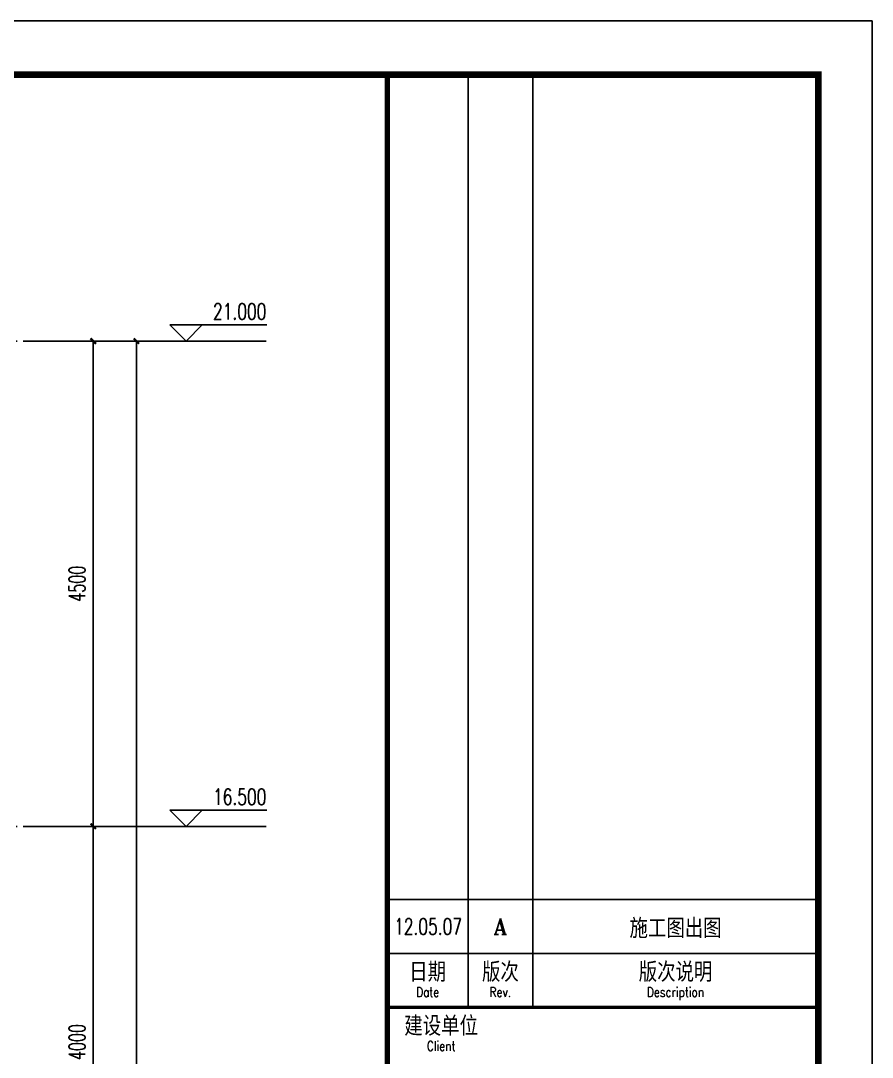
# Model space of a CAD drawing. Extents: x 307762 to 522490, y -326758 to -245675.
# Drawn here: x 341911 to 349812, y -255287 to -245675 of the extents above; entities that cross this region are included whole.
import ezdxf
from ezdxf.enums import TextEntityAlignment as Align

# ---------------------------------------------------------------- set-up
doc = ezdxf.new("R2010")
doc.units = 0
doc.header["$LTSCALE"] = 1000
doc.header["$MEASUREMENT"] = 0
doc.linetypes.add('DOTE', pattern=[2.42, 2, -0.2, 0.02, -0.2])
doc.layers.get('0').update_dxf_attribs({"linetype": 'CONTINUOUS'})
doc.layers.get('Defpoints').update_dxf_attribs({"color": 6, "linetype": 'CONTINUOUS'})
for name, color, linetype in [('DIM_ELEV', 3, 'CONTINUOUS'), ('DOTE', 1, 'DOTE'), ('PUB_DIM', 3, 'CONTINUOUS'), ('PUB_HATCH', 250, 'CONTINUOUS'), ('PUB_TEXT', 7, 'CONTINUOUS'), ('图框', 85, 'CONTINUOUS')]:
    doc.layers.add(name, color=color, linetype=linetype)
doc.styles.add('_TCH_DIM', font='SIMPLEX', dxfattribs={"bigfont": 'GBCBIG'})
doc.styles.add('DIM_FONT', font='SIMPLEX.shx', dxfattribs={"width": 0.65})
doc.styles.add('TKZ1_tjhts.shx', font='tjromant.shx', dxfattribs={"bigfont": 'tjhts.shx'})
doc.styles.add('TKZ2_tjkts.shx', font='tjromant.shx', dxfattribs={"bigfont": 'tjkts.shx'})
doc.dimstyles.new('DIMN50', dxfattribs={"dimscale": 0.5, "dimtxt": 300, "dimasz": 100, "dimexe": 250, "dimexo": 300, "dimgap": 150, "dimtad": 1, "dimdec": 0, "dimzin": 0, "dimdsep": 46, "dimtxsty": 'DIM_FONT', "dimblk": 'ARCHTICK', "dimcen": 0.09, "dimclrt": 7, "dimazin": 2, "dimtfac": 1, "dimtdec": 0, "dimtix": 1, "dimtmove": 2, "dimatfit": 3, "dimfxl": 0, "dimtolj": 1, "dimtzin": 0, "dimarcsym": 0})

# ---------------------------------------------------------------- blocks, each defined once
blk = doc.blocks.new('TJAD_TK_A1')
for p, q in [((1266.38, 940.45), (1266.38, 767.45)), ((1278.38, 940.45), (1278.38, 767.45)), ((1251.38, 777.45), (1263.38, 777.45)), ((1251.38, 777.45), (1331.38, 777.45)), ((1251.38, 767.45), (1331.38, 767.45))]:
    blk.add_line(p, q)
for points, const_width in [([(1251.38, 940.45), (1251.38, 366.45)], 1), ([(1251.38, 767.45), (1331.38, 767.45)], 0.6)]:
    blk.add_lwpolyline(points, dxfattribs=dict(const_width=const_width))
at = {"layer": '图框'}
for p, q in [((1341.38, 950.45), (500.38, 950.45)), ((1341.38, 356.45), (1341.38, 950.45)), ((1251.38, 787.45), (1331.38, 787.45))]:
    blk.add_line(p, q, dxfattribs=at)
at = {"layer": '图框', "const_width": 1.2}
blk.add_lwpolyline([(1331.38, 940.45), (525.38, 940.45), (525.38, 366.45), (1331.38, 366.45)], close=True, dxfattribs=at)
at = {"style": 'TKZ2_tjkts.shx'}
for s, p in [('日期', (1258.88, 774)), ('版次', (1272.38, 774)), ('版次说明', (1304.88, 774)), ('建设单位', (1261.38, 764))]:
    blk.add_text(s, height=3.6, dxfattribs=at).set_placement(p, align=Align.MIDDLE_CENTER)
at = {"style": 'TKZ2_tjkts.shx', "width": 0.8}
for s, p in [('Date', (1258.88, 770.3)), ('Rev.', (1272.38, 770.3)), ('Description', (1304.88, 770.3)), ('Client', (1261.38, 760.3))]:
    blk.add_text(s, height=1.8, dxfattribs=at).set_placement(p, align=Align.MIDDLE_CENTER)
blk = doc.blocks.new('_ArchTick')
at = {"color": 0, "linetype": 'ByBlock', "const_width": 0.4}
blk.add_lwpolyline([(-0.5, -0.5), (0.5, 0.5)], dxfattribs=at)
blk = doc.blocks.new('*D561')
at = {"layer": 'Defpoints', "color": 0}
for p in [(341784.1, -253145.7), (342584.1, -253145.7), (341784.1, -257145.7)]:
    blk.add_point(p, dxfattribs=at)
at = {"layer": 'PUB_DIM', "color": 0, "lineweight": -2}
for p, q in [((341934.1, -253145.7), (342709.1, -253145.7)), ((342584.1, -257145.7), (342584.1, -253145.7)), ((341934.1, -257145.7), (342709.1, -257145.7))]:
    blk.add_line(p, q, dxfattribs=at)
at = {"layer": 'PUB_DIM', "color": 0, "lineweight": -2, "xscale": 50, "yscale": 50, "zscale": 50}
for p, rotation in [((342584.1, -253145.7), 90), ((342584.1, -257145.7), 270)]:
    blk.add_blockref('_ArchTick', p, dxfattribs=dict(at, rotation=rotation))
at = {"layer": 'PUB_DIM', "color": 7, "insert": (342434.1, -255145.7), "char_height": 150, "attachment_point": 5, "rotation": 90, "style": 'DIM_FONT'}
blk.add_mtext('\\A1;4000', dxfattribs=at)
blk = doc.blocks.new('*D562')
at = {"layer": 'Defpoints', "color": 0}
for p in [(341784.1, -248645.7), (342584.1, -248645.7), (341784.1, -253145.7)]:
    blk.add_point(p, dxfattribs=at)
at = {"layer": 'PUB_DIM', "color": 0, "lineweight": -2}
for p, q in [((341934.1, -248645.7), (342709.1, -248645.7)), ((342584.1, -253145.7), (342584.1, -248645.7)), ((341934.1, -253145.7), (342709.1, -253145.7))]:
    blk.add_line(p, q, dxfattribs=at)
at = {"layer": 'PUB_DIM', "color": 0, "lineweight": -2, "xscale": 50, "yscale": 50, "zscale": 50}
for p, rotation in [((342584.1, -248645.7), 90), ((342584.1, -253145.7), 270)]:
    blk.add_blockref('_ArchTick', p, dxfattribs=dict(at, rotation=rotation))
at = {"layer": 'PUB_DIM', "color": 7, "insert": (342434.1, -250895.7), "char_height": 150, "attachment_point": 5, "rotation": 90, "style": 'DIM_FONT'}
blk.add_mtext('\\A1;4500', dxfattribs=at)
blk = doc.blocks.new('*D865')
at = {"layer": 'Defpoints', "color": 0}
for p in [(341784.1, -248645.7), (342984.1, -248645.7), (341784.1, -269645.7)]:
    blk.add_point(p, dxfattribs=at)
at = {"layer": 'PUB_DIM', "color": 0, "lineweight": -2}
for p, q in [((341934.1, -248645.7), (343109.1, -248645.7)), ((342984.1, -269645.7), (342984.1, -248645.7)), ((341934.1, -269645.7), (343109.1, -269645.7))]:
    blk.add_line(p, q, dxfattribs=at)
at = {"layer": 'PUB_DIM', "color": 0, "lineweight": -2, "xscale": 50, "yscale": 50, "zscale": 50}
for p, rotation in [((342984.1, -248645.7), 90), ((342984.1, -269645.7), 270)]:
    blk.add_blockref('_ArchTick', p, dxfattribs=dict(at, rotation=rotation))
at = {"layer": 'PUB_DIM', "color": 7, "insert": (342834.1, -259145.7), "char_height": 150, "attachment_point": 5, "rotation": 90, "style": 'DIM_FONT'}
blk.add_mtext('\\A1;21000', dxfattribs=at)

msp = doc.modelspace()

# ---------------------------------------------------------------- linework, layer by layer
at = {"layer": 'DIM_ELEV'}
for p, q in [((343445.2, -248645.7), (343295.2, -248495.7)), ((343295.2, -248495.7), (344195.2, -248495.7)), ((343445.2, -248645.7), (343595.2, -248495.7)), ((342584.1, -248645.7), (343595.2, -248645.7)), ((343445.2, -253145.7), (343295.2, -252995.7)), ((343295.2, -252995.7), (344195.2, -252995.7)), ((343445.2, -253145.7), (343595.2, -252995.7)), ((342584.1, -253145.7), (343595.2, -253145.7))]:
    msp.add_line(p, q, dxfattribs=at)
at = {"layer": 'DOTE', "ltscale": 0.5}
for p, q in [((344189.3, -248645.7), (329500.5, -248645.7)), ((344189.3, -253145.7), (329500.5, -253145.7))]:
    msp.add_line(p, q, dxfattribs=at)
at = {"layer": 'PUB_HATCH', "color": 1}
msp.add_lwpolyline([(345311.7, -246175.1), (309011.7, -246175.1), (309011.7, -274875.1), (345311.7, -274875.1)], close=True, dxfattribs=at)

# ---------------------------------------------------------------- block references
at = {"layer": '图框', "xscale": 50, "yscale": 50, "zscale": 50}
msp.add_blockref('TJAD_TK_A1', (282742.8, -293197.5), dxfattribs=at)

# ---------------------------------------------------------------- texts
at = {"layer": 'PUB_TEXT', "style": '_TCH_DIM', "width": 0.705882}
for s, p in [('21.000', (343695.2, -248445.7)), ('16.500', (343695.2, -252945.7))]:
    msp.add_text(s, height=148.75, dxfattribs=at).set_placement(p)
at = {"layer": '图框', "style": 'TKZ1_tjhts.shx', "width": 0.7}
msp.add_text('12.05.07', height=150, dxfattribs=at).set_placement((345690.6, -254075.1), align=Align.MIDDLE_CENTER)
at = {"layer": '图框', "style": 'TKZ1_tjhts.shx'}
for s, height, p in [('A', 150, (346361.7, -254075.1)), ('施工图出图', 180, (347986.7, -254092.1))]:
    msp.add_text(s, height=height, dxfattribs=at).set_placement(p, align=Align.MIDDLE_CENTER)

# ---------------------------------------------------------------- dimensions: what is measured, and where the dimension line sits
at = {"layer": 'PUB_DIM'}
for p1, p2, distance, picture, middle in [((341784.1, -253145.7), (341784.1, -248645.7), -800, '*D562', (342434.1, -250895.7)), ((341784.1, -269645.7), (341784.1, -248645.7), -1200, '*D865', (342834.1, -259145.7)), ((341784.1, -257145.7), (341784.1, -253145.7), -800, '*D561', (342434.1, -255145.7))]:
    dim = msp.add_aligned_dim(p1=p1, p2=p2, distance=distance, dimstyle='DIMN50', dxfattribs=at)
    dim.commit()
    dim.dimension.update_dxf_attribs({"geometry": picture, "text_midpoint": middle})

doc.saveas('drawing.dxf')
